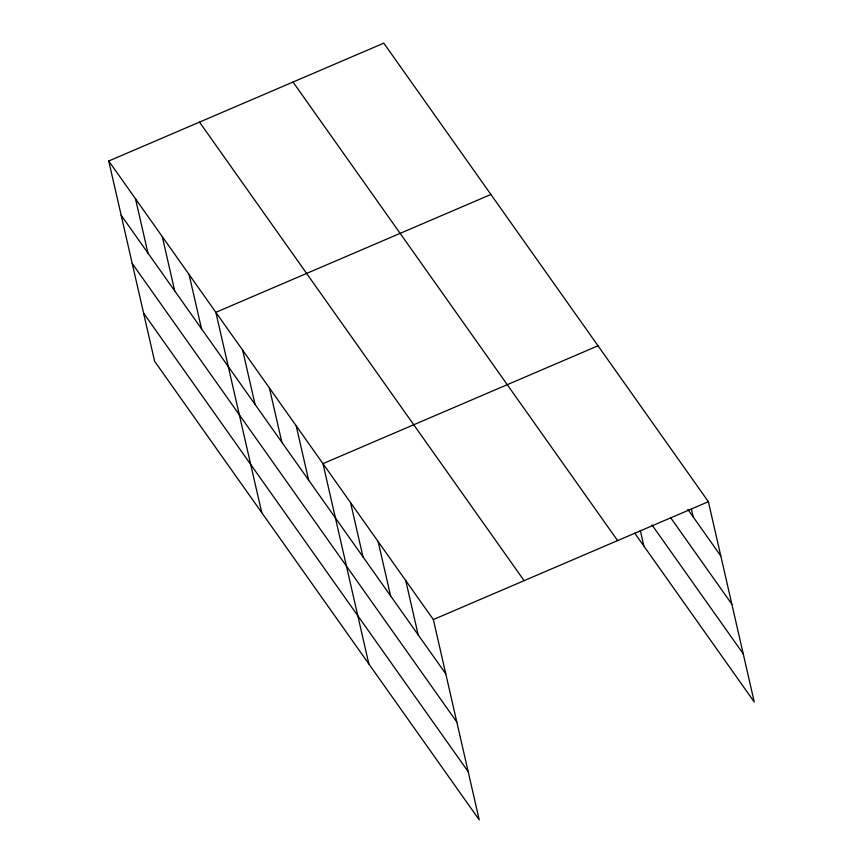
<?xml version="1.0" encoding="UTF-8"?>
<svg xmlns="http://www.w3.org/2000/svg" width="863" height="863" viewBox="0 0 863 863"><rect width="100%" height="100%" fill="white"/><g stroke="black" fill="none" stroke-linecap="round" stroke-linejoin="round"><path stroke-width="1.29" d="M108.738 161.003L433.345 619.558L479.213 819.85L154.617 361.295L108.738 161.003L383.787 43.15L708.383 501.705L754.262 701.997L634.715 533.118M490.907 194.477L215.858 312.32L261.737 512.622M598.027 345.793L322.978 463.647L368.846 663.938M433.345 619.558L708.383 501.705M687.865 509.418L720.821 555.977M670.54 517.552L731.856 604.165M652.018 524.974L743.226 653.809M293.021 82.039L617.617 540.594M199.504 122.115L524.111 580.659M121.176 215.275L445.772 673.83M132.212 263.463L456.807 722.018M143.582 313.107L468.178 771.662M691.446 509.246L693.226 517.002M640.314 530.465L643.895 546.085M405.75 580.583L418.177 634.855M378.156 541.597L390.594 595.88M350.572 502.622L362.999 556.905M296.192 425.815L308.63 480.098M269.418 387.983L281.845 442.266M242.643 350.151L255.07 404.434M189.083 274.499L201.511 328.771M162.298 236.667L174.725 290.939M135.523 198.835L147.951 253.107"/></g></svg>
